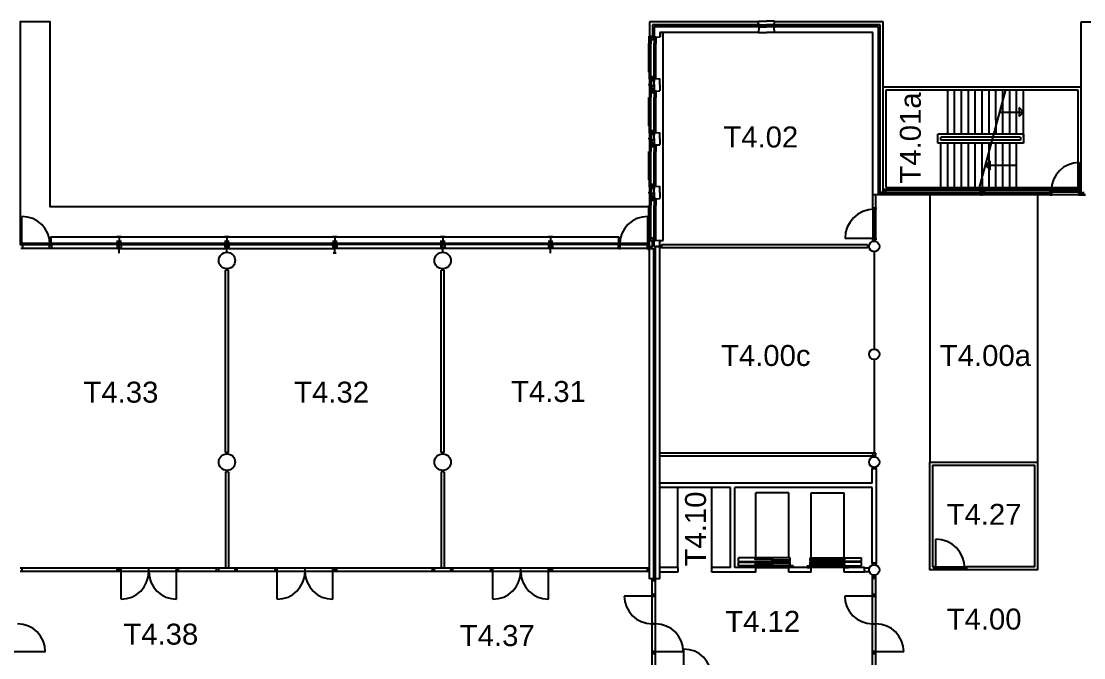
# Model space of a CAD drawing. Header units: millimetres. Extents: x 38964 to 143106, y 166778 to 217878.
# Drawn here: x 69977 to 105429, y 196594 to 217850 of the extents above; entities that cross this region are included whole.
import ezdxf
from ezdxf.enums import TextEntityAlignment as Align

# ---------------------------------------------------------------- set-up
doc = ezdxf.new("R2010")
doc.units = ezdxf.units.MM
doc.linetypes.add('HIDDEN2', pattern=[4.7625, 3.175, -1.5875])
doc.layers.get('0').update_dxf_attribs({"linetype": 'CONTINUOUS'})
for name, color, linetype in [('AL2100_BUITENWANDEN', 3, 'CONTINUOUS'), ('AL2200_BINNENWANDEN', 2, 'CONTINUOUS'), ('AL2400_TRAPPEN', 1, 'CONTINUOUS'), ('AL2800_KONSTRUKTIES', 1, 'CONTINUOUS'), ('AL3100_BUITENWANDOPENINGEN', 1, 'CONTINUOUS'), ('AL3200_BINNENWANDOPENINGEN', 1, 'CONTINUOUS'), ('AL3500_TOEBEHOREN-KOZIJNEN', 1, 'CONTINUOUS'), ('AL4600_RUIMTENUMMERS', 2, 'CONTINUOUS'), ('AL6600_LIFTEN-DISTRIBUTIE', 8, 'CONTINUOUS'), ('AL7200_INR-GEBRUIKSRUIMTEN', 8, 'CONTINUOUS'), ('AL8100_INRVERKEERSRUIMTE', 250, 'HIDDEN2')]:
    doc.layers.add(name, color=color, linetype=linetype)
doc.styles.add('Arial', font='arial.ttf')

# ---------------------------------------------------------------- blocks, each defined once
blk = doc.blocks.new('VIER')
at = {"layer": 'AL2100_BUITENWANDEN'}
for p, q in [((159, 838), (159, 1056)), ((177, 808), (159, 808)), ((182, 778), (159, 798)), ((159, 778), (182, 798)), ((182, 798), (159, 798)), ((182, 778), (159, 778)), ((177, 643), (177, 808)), ((229, 628), (229, 793)), ((236, 775), (236, 755)), ((319, 628), (319, 838)), ((319, 838), (499, 828)), ((499, 828), (509, 818)), ((509, 628), (509, 818)), ((179, 650), (159, 670)), ((179, 670), (159, 650)), ((179, 670), (159, 670)), ((179, 650), (159, 650)), ((177, 643), (159, 643)), ((177, 613), (159, 613)), ((179, 605), (159, 605)), ((159, 585), (179, 605)), ((179, 585), (159, 605)), ((179, 585), (159, 585)), ((182, 478), (159, 478)), ((159, 478), (182, 458)), ((182, 478), (159, 458)), ((182, 458), (159, 458)), ((177, 448), (159, 448)), ((159, 418), (159, 199)), ((177, 448), (177, 613)), ((229, 628), (229, 463)), ((236, 685), (236, 665)), ((236, 480), (236, 500)), ((319, 628), (319, 418)), ((319, 418), (499, 428)), ((499, 428), (509, 438)), ((509, 628), (509, 438))]:
    blk.add_line(p, q, dxfattribs=at)
for points in [[(226, 793), (226, 818), (159, 818), (159, 838)], [(159, 643), (159, 808)], [(259, 768), (182, 768), (182, 818)], [(314, 713), (314, 763), (214, 763)], [(159, 448), (159, 613)], [(226, 463), (226, 438), (159, 438), (159, 418)], [(259, 678), (182, 678), (182, 578)], [(259, 488), (182, 488), (182, 438)], [(314, 623), (314, 673), (214, 673)], [(314, 543), (314, 493), (214, 493)]]:
    blk.add_lwpolyline(points, dxfattribs=at)
blk.add_lwpolyline([(179, 578), (179, 623), (143, 623, -0.414214), (139, 627), (139, 629, -0.414214), (143, 633), (179, 633), (179, 678)], format="xyb", dxfattribs=at)
at = {"layer": 'AL3100_BUITENWANDOPENINGEN'}
for p, q in [((205, 895), (205, 1056)), ((319, 878), (319, 1056)), ((369, 856), (369, 1056)), ((205, 361), (205, 199)), ((319, 378), (319, 199)), ((369, 399), (369, 199))]:
    blk.add_line(p, q, dxfattribs=at)
for points in [[(224, 828), (224, 838), (289, 838), (289, 828), (299, 828), (299, 838), (319, 838), (319, 878), (268, 878), (268, 895), (205, 895), (205, 828)], [(229, 793), (319, 793), (319, 808), (309, 808), (309, 823), (319, 823), (319, 838), (299, 838), (299, 828), (289, 828), (289, 838), (229, 838)], [(269, 793), (269, 790), (316, 790), (316, 743), (319, 743), (319, 793)], [(319, 856), (369, 856), (369, 837), (319, 841)], [(224, 428), (224, 418), (289, 418), (289, 428), (299, 428), (299, 418), (319, 418), (319, 378), (268, 378), (268, 361), (205, 361), (205, 428)], [(229, 463), (319, 463), (319, 448), (309, 448), (309, 433), (319, 433), (319, 418), (299, 418), (299, 428), (289, 428), (289, 418), (229, 418)], [(269, 463), (269, 466), (316, 466), (316, 513), (319, 513), (319, 463)], [(319, 399), (369, 399), (369, 418), (319, 415)]]:
    blk.add_lwpolyline(points, close=True, dxfattribs=at)
at = {"layer": 'AL3500_TOEBEHOREN-KOZIJNEN'}
for points in [[(309, 823), (319, 823), (319, 808), (309, 808)], [(329, 840), (329, 846), (319, 846), (319, 841)], [(309, 433), (319, 433), (319, 448), (309, 448)], [(329, 415), (329, 410), (319, 410), (319, 415)]]:
    blk.add_lwpolyline(points, close=True, dxfattribs=at)
blk = doc.blocks.new('AH28HA16')
for points in [[(-80, 76), (80, 76)], [(0, -76), (0, 76)], [(-80, -76), (80, -76)]]:
    blk.add_lwpolyline(points)
blk = doc.blocks.new('door')
at = {"flags": 128}
for points in [[(234274, 53069), (234274, 54044)], [(235249, 53069), (234274, 53069)]]:
    blk.add_lwpolyline(points, dxfattribs=at)
for points in [[(234224, 53019), (234224, 53119), (234274, 53119), (234274, 53019)], [(235249, 53019), (235249, 53119), (235299, 53119), (235299, 53019)]]:
    blk.add_lwpolyline(points, close=True)
blk.add_arc((234274, 53069), 975, 0, 90)

msp = doc.modelspace()

# ---------------------------------------------------------------- linework, layer by layer
at = {"layer": 'AL2100_BUITENWANDEN'}
for p, q in [((94565, 217828), (90939, 217828)), ((90939, 217828), (90939, 217352)), ((94579, 217728), (91039, 217728)), ((91039, 217728), (91039, 217338)), ((94567, 217850), (94839, 217850)), ((94580, 217723), (94567, 217850)), ((94583, 217723), (94570, 217850)), ((94579, 217728), (94570, 217823)), ((95111, 217850), (94839, 217850)), ((95096, 217723), (95108, 217850)), ((95099, 217723), (95111, 217850)), ((95099, 217728), (95109, 217823)), ((98639, 217728), (95099, 217728)), ((98739, 217828), (95114, 217828)), ((98639, 212128), (98639, 217728)), ((98739, 212133), (98739, 217828)), ((105339, 212133), (105339, 217828)), ((105339, 217828), (108965, 217828)), ((91044, 217337), (90917, 217350)), ((90917, 217350), (90917, 217102)), ((91044, 217334), (90917, 217347)), ((91039, 217338), (90944, 217347)), ((94586, 217668), (91099, 217668)), ((91099, 217668), (91099, 217321)), ((91099, 217321), (91289, 217331)), ((91099, 217318), (91292, 217328)), ((94576, 217478), (91289, 217478)), ((91289, 217478), (91289, 217331)), ((91292, 217475), (91292, 217328)), ((94586, 217668), (94576, 217478)), ((94589, 217668), (94579, 217475)), ((94579, 217475), (94839, 217475)), ((95099, 217475), (94839, 217475)), ((95089, 217668), (95099, 217475)), ((98579, 217668), (95092, 217668)), ((95092, 217668), (95102, 217478)), ((98389, 217478), (95102, 217478)), ((98386, 217475), (98386, 212055)), ((98389, 212058), (98389, 217478)), ((98389, 217328), (98389, 217478)), ((98389, 217328), (98389, 217478)), ((98579, 212068), (98579, 217668)), ((98571, 212055), (98386, 212055)), ((98569, 212058), (98389, 212058)), ((98579, 212068), (98569, 212058)), ((98584, 212068), (98571, 212055)), ((98734, 212128), (98639, 212128)), ((105344, 212128), (105439, 212128)), ((91044, 210521), (90917, 210509)), ((91044, 210518), (90917, 210505)), ((90939, 210318), (90939, 210503)), ((91039, 210318), (90939, 210318)), ((90939, 199228), (90939, 210258)), ((90939, 210258), (91089, 210258)), ((91039, 210518), (90944, 210508)), ((91039, 210318), (91039, 210518)), ((91089, 199228), (91089, 210258)), ((91099, 210538), (91289, 210528)), ((91099, 210535), (91289, 210525)), ((91099, 210333), (91099, 210535)), ((91099, 210333), (91289, 210333)), ((91139, 199228), (91139, 210323)), ((91289, 210323), (91139, 210323)), ((91289, 210333), (91289, 210525)), ((91289, 199228), (91289, 210323)), ((91089, 199228), (90939, 199228)), ((91289, 199228), (91139, 199228))]:
    msp.add_line(p, q, dxfattribs=at)
for centre, radius in [((98439, 210328), 175), ((76839, 209858), 275), ((84039, 209858), 275), ((98439, 206728), 175), ((76839, 203128), 275), ((84039, 203128), 275), ((98439, 203128), 175), ((98439, 199528), 175)]:
    msp.add_circle(centre, radius, dxfattribs=at)
for centre, start, end in [((94565, 217823), 5.7106, 90), ((95114, 217823), 90, 174.2894), ((90944, 217352), 180, 264.2894), ((98734, 212133), 270, 0), ((105344, 212133), 180, 270), ((90944, 210503), 95.7106, 180)]:
    msp.add_arc(centre, 5, start, end, dxfattribs=at)
at = {"layer": 'AL2200_BINNENWANDEN'}
for p, q in [((98390, 211624), (98390, 212055)), ((98490, 211624), (98490, 212055)), ((91289, 210346), (91340, 210346)), ((91289, 210310), (91340, 210310)), ((91340, 210378), (91340, 210278)), ((91340, 210378), (91340, 210278)), ((98214, 210378), (91340, 210378)), ((98214, 210278), (91340, 210278)), ((98214, 210378), (98214, 210278)), ((98214, 210378), (98214, 210278)), ((98265, 210346), (98214, 210346)), ((98265, 210310), (98214, 210310)), ((98490, 210549), (98390, 210549)), ((98422, 210549), (98422, 210502)), ((98458, 210549), (98458, 210502)), ((80489, 210108), (80389, 210108)), ((76889, 209532), (76789, 209532)), ((76821, 209583), (76821, 209532)), ((76857, 209583), (76857, 209532)), ((84089, 209532), (83989, 209532)), ((84021, 209583), (84021, 209532)), ((84057, 209583), (84057, 209532)), ((76889, 203454), (76789, 203454)), ((76821, 203403), (76821, 203454)), ((76857, 203403), (76857, 203454)), ((84089, 203454), (83989, 203454)), ((84021, 203403), (84021, 203454)), ((84057, 203403), (84057, 203454)), ((98489, 203428), (91289, 203428)), ((98389, 203328), (91289, 203328)), ((98389, 203328), (98389, 203428)), ((98489, 203353), (98389, 203353)), ((98489, 203353), (98389, 203353)), ((98489, 203353), (98389, 203353)), ((98421, 203302), (98421, 203353)), ((98421, 203302), (98421, 203353)), ((98457, 203302), (98457, 203353)), ((98457, 203302), (98457, 203353)), ((98489, 203353), (98489, 203428)), ((76889, 202802), (76789, 202802)), ((76789, 202802), (76789, 199585)), ((76821, 202853), (76821, 202802)), ((76857, 202853), (76857, 202802)), ((76889, 202802), (76889, 199585)), ((84089, 202802), (83989, 202802)), ((83989, 202802), (83989, 199585)), ((84021, 202853), (84021, 202802)), ((84057, 202853), (84057, 202802)), ((84089, 202802), (84089, 199585)), ((98514, 202903), (98364, 202903)), ((98514, 202903), (98364, 202903)), ((98364, 202428), (98364, 202903)), ((98379, 202903), (98379, 202963)), ((98499, 202903), (98499, 202963)), ((98514, 199753), (98514, 202903)), ((98364, 202428), (91289, 202428)), ((93639, 202278), (91289, 202278)), ((93639, 199603), (93639, 202278)), ((98364, 202278), (93789, 202278)), ((93789, 199603), (93789, 202278)), ((98364, 199753), (98364, 202278)), ((91889, 199603), (91289, 199603)), ((91889, 199603), (91889, 199453)), ((93014, 199453), (93014, 199603)), ((93639, 199603), (93014, 199603)), ((94489, 199603), (93789, 199603)), ((94489, 199453), (94489, 199603)), ((96339, 199603), (95589, 199603)), ((95589, 199453), (95589, 199603)), ((96339, 199453), (96339, 199603)), ((97439, 199453), (97439, 199603)), ((98114, 199603), (97439, 199603)), ((98114, 199453), (98114, 199603)), ((98514, 199753), (98364, 199753)), ((100439, 199628), (100439, 199528)), ((101514, 199628), (101514, 199528)), ((76889, 199585), (76789, 199585)), ((84089, 199585), (83989, 199585)), ((91889, 199453), (91289, 199453)), ((94489, 199453), (93014, 199453)), ((96339, 199453), (95589, 199453)), ((98114, 199453), (97439, 199453))]:
    msp.add_line(p, q, dxfattribs=at)
at = {"layer": 'AL2200_BINNENWANDEN', "flags": 128}
for points in [[(76789, 203454), (76789, 209532)], [(76889, 203454), (76889, 209532)], [(83989, 203454), (83989, 209532)], [(84089, 203454), (84089, 209532)]]:
    msp.add_lwpolyline(points, dxfattribs=at)
at = {"layer": 'AL2200_BINNENWANDEN'}
for points in [[(100439, 199528), (100289, 199528), (100289, 203128), (103889, 203128), (103889, 199528), (101514, 199528)], [(100439, 199628), (100389, 199628), (100389, 203028), (103789, 203028), (103789, 199628), (101514, 199628)]]:
    msp.add_lwpolyline(points, dxfattribs=at)
at = {"layer": 'AL2400_TRAPPEN'}
for p, q in [((98739, 212197), (98739, 215658)), ((98739, 215658), (105336, 215658)), ((98839, 212297), (98839, 215558)), ((98839, 215558), (105236, 215558)), ((100889, 214078), (100889, 215558)), ((101119, 214078), (101119, 215558)), ((101349, 214078), (101349, 215558)), ((101579, 214078), (101579, 215558)), ((101809, 214078), (101809, 215558)), ((101956, 212297), (102833, 215558)), ((102039, 214078), (102039, 215558)), ((102269, 214078), (102269, 215558)), ((102499, 214551), (102499, 215558)), ((102729, 215185), (102729, 215558)), ((102959, 214078), (102959, 215558)), ((103189, 214078), (103189, 215558)), ((103419, 213978), (103419, 215558)), ((105239, 212297), (105239, 215558)), ((105339, 212197), (105339, 215658)), ((102729, 214078), (102729, 215185)), ((103419, 214818), (103269, 214968)), ((103269, 214968), (103269, 214668)), ((102499, 214551), (102499, 214078)), ((102634, 214818), (103419, 214818)), ((103419, 214818), (103269, 214668)), ((102376, 214078), (100559, 214078)), ((100559, 213778), (100559, 214078)), ((102376, 213978), (100659, 213978)), ((100659, 213878), (100659, 213978)), ((102335, 213878), (100659, 213878)), ((103319, 213878), (102349, 213878)), ((103419, 214078), (102389, 214078)), ((103319, 213978), (102389, 213978)), ((103319, 213978), (103319, 213878)), ((103419, 214078), (103419, 213778)), ((102335, 213778), (100559, 213778)), ((100659, 212297), (100659, 213778)), ((100889, 212297), (100889, 213778)), ((101119, 212297), (101119, 213778)), ((101349, 212297), (101349, 213778)), ((101579, 212297), (101579, 213778)), ((101809, 212297), (101809, 213778)), ((102039, 212610), (102039, 213778)), ((102269, 213631), (102269, 213778)), ((102269, 212297), (102269, 213631)), ((103419, 213778), (102349, 213778)), ((102499, 212297), (102499, 213778)), ((102729, 212297), (102729, 213778)), ((102959, 212297), (102959, 213778)), ((103189, 212297), (103189, 213778)), ((102155, 213037), (102305, 213187)), ((102305, 212887), (102305, 213187)), ((102155, 213037), (102305, 212887)), ((103189, 213037), (102155, 213037)), ((102039, 212610), (102039, 212297)), ((98739, 212197), (105339, 212197)), ((98839, 212297), (105239, 212297))]:
    msp.add_line(p, q, dxfattribs=at)
at = {"layer": 'AL2800_KONSTRUKTIES'}
for p, q in [((73239, 210108), (73239, 210258)), ((76839, 210133), (76839, 210258)), ((80439, 210108), (80439, 210258)), ((84039, 210133), (84039, 210258)), ((87639, 210108), (87639, 210258))]:
    msp.add_line(p, q, dxfattribs=at)
msp.add_lwpolyline([(89905, 210397), (90939, 210397), (90939, 210528), (90914, 210528), (90914, 211649), (70939, 211649), (70939, 217828), (69939, 217828), (69939, 210397), (70973, 210397), (70973, 210649), (89905, 210649)], close=True, dxfattribs=at)
at = {"layer": 'AL3100_BUITENWANDOPENINGEN'}
for p, q in [((94629, 217728), (94839, 217728)), ((95049, 217728), (94839, 217728)), ((91392, 210528), (91392, 217478)), ((94592, 217658), (94839, 217658)), ((95086, 217658), (94839, 217658)), ((90917, 216153), (90917, 217102)), ((90985, 217238), (90985, 217102)), ((90985, 216153), (90985, 217102)), ((91099, 217308), (91099, 217303)), ((91103, 217308), (91099, 217308)), ((91099, 217303), (91149, 217303)), ((91099, 217255), (91099, 217102)), ((91099, 216153), (91099, 217102)), ((91149, 217320), (91103, 217318)), ((91103, 217318), (91103, 217308)), ((91149, 217303), (91149, 217320)), ((91149, 217303), (91149, 217102)), ((91149, 216153), (91149, 217102)), ((90917, 214353), (90917, 215302)), ((90985, 214353), (90985, 215302)), ((91099, 214353), (91099, 215302)), ((91149, 214353), (91149, 215302)), ((90917, 212553), (90917, 213502)), ((90985, 212553), (90985, 213502)), ((91099, 212553), (91099, 213502)), ((91149, 212553), (91149, 213502)), ((105279, 212197), (105279, 213131)), ((98594, 212068), (98594, 212058)), ((98754, 212068), (98594, 212068)), ((98754, 212058), (98594, 212058)), ((98749, 212238), (105329, 212238)), ((98749, 212197), (98749, 212238)), ((98754, 212058), (98754, 212068)), ((101989, 212058), (98799, 212058)), ((101972, 212197), (98816, 212197)), ((101972, 212109), (98816, 212109)), ((101972, 212197), (101972, 212109)), ((102039, 212197), (101972, 212197)), ((101972, 212109), (101989, 212109)), ((101989, 212109), (101989, 212058)), ((101989, 212058), (102039, 212058)), ((102039, 212157), (102029, 212157)), ((102029, 212098), (102029, 212157)), ((102029, 212098), (102039, 212098)), ((102039, 212157), (102039, 212197)), ((102039, 212197), (102106, 212197)), ((102039, 212157), (102049, 212157)), ((102039, 212058), (102039, 212098)), ((102049, 212098), (102039, 212098)), ((102089, 212058), (102039, 212058)), ((102049, 212098), (102049, 212157)), ((102089, 212109), (102089, 212058)), ((102106, 212109), (102089, 212109)), ((105279, 212058), (102089, 212058)), ((105279, 212197), (102106, 212197)), ((102106, 212197), (102106, 212109)), ((104295, 212109), (102106, 212109)), ((104295, 212197), (104295, 212109)), ((104345, 212197), (104295, 212197)), ((104295, 212109), (104312, 212109)), ((104312, 212109), (104312, 212058)), ((104312, 212058), (104362, 212058)), ((104345, 212146), (104345, 212197)), ((104362, 212146), (104345, 212146)), ((104362, 212058), (104362, 212146)), ((105262, 212146), (104362, 212146)), ((105262, 212146), (105262, 212058)), ((105279, 212146), (105262, 212146)), ((105262, 212058), (105314, 212058)), ((105329, 212197), (105279, 212197)), ((105279, 212197), (105279, 212146)), ((105314, 212127), (105329, 212127)), ((105314, 212058), (105314, 212127)), ((105324, 212068), (105485, 212068)), ((105324, 212058), (105324, 212068)), ((105324, 212058), (105485, 212058)), ((105329, 212197), (105329, 212238)), ((105329, 212127), (105329, 212197)), ((90917, 210505), (90917, 211702)), ((90985, 210618), (90985, 211702)), ((91099, 210601), (91099, 211702)), ((91149, 210553), (91149, 211702)), ((69999, 210397), (69999, 211331)), ((90879, 210397), (90879, 211331)), ((69949, 210438), (90929, 210438)), ((69949, 210397), (69999, 210397)), ((70016, 210258), (69964, 210258)), ((73172, 210397), (69999, 210397)), ((69999, 210397), (69999, 210346)), ((69999, 210346), (70016, 210346)), ((73189, 210258), (69999, 210258)), ((70016, 210346), (70016, 210258)), ((70916, 210346), (70933, 210346)), ((70916, 210258), (70916, 210346)), ((70966, 210258), (70916, 210258)), ((70933, 210346), (70933, 210397)), ((70933, 210397), (70983, 210397)), ((70966, 210309), (70966, 210258)), ((70983, 210309), (70966, 210309)), ((70983, 210397), (70983, 210309)), ((73172, 210397), (73172, 210309)), ((73239, 210397), (73172, 210397)), ((73172, 210309), (73189, 210309)), ((73189, 210309), (73189, 210258)), ((73189, 210258), (73239, 210258)), ((73229, 210298), (73229, 210357)), ((73239, 210357), (73229, 210357)), ((73229, 210298), (73239, 210298)), ((73239, 210357), (73239, 210397)), ((73239, 210397), (73306, 210397)), ((73239, 210357), (73249, 210357)), ((73239, 210258), (73239, 210298)), ((73249, 210298), (73239, 210298)), ((73289, 210258), (73239, 210258)), ((73249, 210298), (73249, 210357)), ((73289, 210309), (73289, 210258)), ((73306, 210309), (73289, 210309)), ((73289, 210258), (76789, 210258)), ((73306, 210397), (76772, 210397)), ((73306, 210397), (73306, 210309)), ((76839, 210397), (76772, 210397)), ((76772, 210397), (76772, 210309)), ((76772, 210309), (76789, 210309)), ((76789, 210309), (76789, 210258)), ((76789, 210258), (76839, 210258)), ((76839, 210357), (76829, 210357)), ((76829, 210298), (76829, 210357)), ((76829, 210298), (76839, 210298)), ((76839, 210397), (76906, 210397)), ((76839, 210357), (76839, 210397)), ((76839, 210357), (76849, 210357)), ((76839, 210258), (76839, 210298)), ((76849, 210298), (76839, 210298)), ((76889, 210258), (76839, 210258)), ((76849, 210298), (76849, 210357)), ((76889, 210309), (76889, 210258)), ((76906, 210309), (76889, 210309)), ((76889, 210258), (80389, 210258)), ((76906, 210397), (80372, 210397)), ((76906, 210397), (76906, 210309)), ((80372, 210397), (80372, 210309)), ((80439, 210397), (80372, 210397)), ((80372, 210309), (80389, 210309)), ((80389, 210309), (80389, 210258)), ((80389, 210258), (80439, 210258)), ((80429, 210298), (80429, 210357)), ((80439, 210357), (80429, 210357)), ((80429, 210298), (80439, 210298)), ((80439, 210357), (80439, 210397)), ((80439, 210397), (80506, 210397)), ((80439, 210357), (80449, 210357)), ((80439, 210258), (80439, 210298)), ((80449, 210298), (80439, 210298)), ((80489, 210258), (80439, 210258)), ((80449, 210298), (80449, 210357)), ((80489, 210309), (80489, 210258)), ((80506, 210309), (80489, 210309)), ((83989, 210258), (80489, 210258)), ((83972, 210397), (80506, 210397)), ((80506, 210397), (80506, 210309)), ((84039, 210397), (83972, 210397)), ((83972, 210397), (83972, 210309)), ((83972, 210309), (83989, 210309)), ((83989, 210309), (83989, 210258)), ((83989, 210258), (84039, 210258)), ((84039, 210357), (84029, 210357)), ((84029, 210298), (84029, 210357)), ((84029, 210298), (84039, 210298)), ((84039, 210357), (84039, 210397)), ((84039, 210397), (84106, 210397)), ((84039, 210357), (84049, 210357)), ((84039, 210258), (84039, 210298)), ((84049, 210298), (84039, 210298)), ((84089, 210258), (84039, 210258)), ((84049, 210298), (84049, 210357)), ((84089, 210309), (84089, 210258)), ((84106, 210309), (84089, 210309)), ((87589, 210258), (84089, 210258)), ((87572, 210397), (84106, 210397)), ((84106, 210397), (84106, 210309)), ((87572, 210397), (87572, 210309)), ((87639, 210397), (87572, 210397)), ((87572, 210309), (87589, 210309)), ((87589, 210309), (87589, 210258)), ((87589, 210258), (87639, 210258)), ((87629, 210298), (87629, 210357)), ((87639, 210357), (87629, 210357)), ((87629, 210298), (87639, 210298)), ((87639, 210357), (87639, 210397)), ((87639, 210397), (87706, 210397)), ((87639, 210357), (87649, 210357)), ((87639, 210258), (87639, 210298)), ((87649, 210298), (87639, 210298)), ((87689, 210258), (87639, 210258)), ((87649, 210298), (87649, 210357)), ((87689, 210309), (87689, 210258)), ((87706, 210309), (87689, 210309)), ((90879, 210258), (87689, 210258)), ((90879, 210397), (87706, 210397)), ((87706, 210397), (87706, 210309)), ((89945, 210397), (89895, 210397)), ((89895, 210397), (89895, 210309)), ((89895, 210309), (89912, 210309)), ((89912, 210309), (89912, 210258)), ((89912, 210258), (89962, 210258)), ((89945, 210346), (89945, 210397)), ((89962, 210346), (89945, 210346)), ((89962, 210258), (89962, 210346)), ((90862, 210346), (90862, 210258)), ((90879, 210346), (90862, 210346)), ((90862, 210258), (90914, 210258)), ((90929, 210397), (90879, 210397)), ((90879, 210397), (90879, 210346)), ((90904, 210258), (90904, 210208)), ((90927, 210258), (90904, 210258)), ((90914, 210258), (90914, 210317)), ((90914, 210317), (90929, 210317)), ((90927, 210254), (90927, 210258)), ((90939, 210254), (90927, 210254)), ((90929, 210397), (90929, 210438)), ((90929, 210317), (90929, 210397)), ((90939, 210208), (90939, 210254)), ((91099, 210553), (91149, 210553)), ((91099, 210548), (91099, 210553)), ((91103, 210548), (91099, 210548)), ((91103, 210537), (91103, 210548)), ((91149, 210535), (91103, 210537)), ((91149, 210553), (91149, 210535)), ((91289, 210528), (91392, 210528)), ((90904, 210208), (90939, 210208))]:
    msp.add_line(p, q, dxfattribs=at)
for points in [[(94589, 217668), (94544, 217668), (94544, 217723), (94589, 217723)], [(94629, 217728), (94589, 217728), (94589, 217658), (94592, 217658), (94592, 217725), (94629, 217725)], [(95049, 217728), (95089, 217728), (95089, 217658), (95086, 217658), (95086, 217725), (95049, 217725)], [(95089, 217668), (95134, 217668), (95134, 217723), (95089, 217723)], [(90985, 217328), (90985, 217238), (91048, 217238), (91048, 217255), (91099, 217255), (91099, 217313), (91040, 217313), (91040, 217328)], [(91099, 217318), (91099, 217363), (91044, 217363), (91044, 217318)], [(98579, 212068), (98579, 212123), (98629, 212123), (98629, 212068)], [(98706, 212074), (98709, 212074), (98709, 212124), (98659, 212124), (98659, 212121), (98706, 212121)], [(98709, 212068), (98709, 212123), (98759, 212123), (98759, 212068)], [(98749, 212197), (98816, 212197), (98816, 212109), (98799, 212109), (98799, 212058), (98764, 212058), (98764, 212127), (98749, 212127)], [(105369, 212068), (105369, 212123), (105319, 212123), (105319, 212068)], [(105372, 212074), (105369, 212074), (105369, 212124), (105419, 212124), (105419, 212121), (105372, 212121)], [(90985, 210528), (90985, 210618), (91048, 210618), (91048, 210601), (91099, 210601), (91099, 210543), (91040, 210543), (91040, 210528)], [(90919, 210258), (90964, 210258), (90964, 210313), (90919, 210313)], [(91099, 210538), (91099, 210493), (91044, 210493), (91044, 210538)]]:
    msp.add_lwpolyline(points, close=True, dxfattribs=at)
for centre, start, end in [((105279, 212197), 90, 180), ((69999, 210397), 0, 90), ((90879, 210397), 90, 180)]:
    msp.add_arc(centre, 934, start, end, dxfattribs=at)
at = {"layer": 'AL3200_BINNENWANDOPENINGEN'}
for p, q in [((98390, 211574), (98390, 210599)), ((98490, 210599), (98490, 211574)), ((98379, 199692), (98379, 199753)), ((98499, 199692), (98499, 199753)), ((100489, 199628), (101464, 199628)), ((90939, 199585), (69939, 199585)), ((90939, 199471), (69939, 199471)), ((70006, 199471), (70006, 199585)), ((73172, 199471), (73172, 199585)), ((73239, 199478), (73239, 199578)), ((73306, 198550), (73306, 199585)), ((74234, 199478), (74234, 199578)), ((75161, 198550), (75161, 199585)), ((75228, 199478), (75228, 199578)), ((76497, 199478), (76497, 199578)), ((76564, 199471), (76564, 199585)), ((77114, 199471), (77114, 199585)), ((77181, 199471), (77181, 199585)), ((78450, 199478), (78450, 199578)), ((78517, 198550), (78517, 199585)), ((79445, 199478), (79445, 199578)), ((80372, 198550), (80372, 199585)), ((80439, 199478), (80439, 199578)), ((80506, 199471), (80506, 199585)), ((83697, 199478), (83697, 199578)), ((83764, 199471), (83764, 199585)), ((84314, 199471), (84314, 199585)), ((84381, 199471), (84381, 199585)), ((85650, 199478), (85650, 199578)), ((85717, 198550), (85717, 199585)), ((86645, 199478), (86645, 199578)), ((87572, 198550), (87572, 199585)), ((87639, 199478), (87639, 199578)), ((87706, 199471), (87706, 199585)), ((90872, 199471), (90872, 199585)), ((98275, 199588), (98114, 199588)), ((98275, 199468), (98114, 199468)), ((98496, 199303), (98382, 199303)), ((98382, 196153), (98382, 199303)), ((98397, 199303), (98397, 199358)), ((98481, 199303), (98481, 199358)), ((98496, 196153), (98496, 199303)), ((101464, 199528), (100489, 199528)), ((91139, 199228), (91025, 199228)), ((91025, 196228), (91025, 199228)), ((91139, 199161), (91025, 199161)), ((91139, 196228), (91139, 199228)), ((98496, 199236), (98382, 199236)), ((91139, 198655), (90098, 198655)), ((91025, 198722), (91139, 198722)), ((91025, 198655), (91139, 198655)), ((91025, 198655), (91139, 198655)), ((98496, 198655), (97455, 198655)), ((98382, 198722), (98496, 198722)), ((98382, 198655), (98496, 198655)), ((98382, 198655), (98496, 198655)), ((91139, 197728), (91025, 197728)), ((91025, 197728), (91139, 197728)), ((98382, 197728), (98496, 197728)), ((69739, 196800), (70781, 196800)), ((91139, 196800), (91025, 196800)), ((91025, 196800), (92067, 196800)), ((98496, 196800), (98382, 196800)), ((98382, 196800), (99424, 196800)), ((91025, 196733), (91139, 196733)), ((98382, 196733), (98496, 196733))]:
    msp.add_line(p, q, dxfattribs=at)
at = {"layer": 'AL3200_BINNENWANDOPENINGEN', "ltscale": 50}
msp.add_line((92086, 195953), (92086, 196883), dxfattribs=at)
at = {"layer": 'AL3200_BINNENWANDOPENINGEN'}
for centre, radius, start, end in [((73306, 199478), 928, 270, 0), ((75161, 199478), 928, 180, 270), ((78517, 199478), 928, 270, 0), ((80372, 199478), 928, 180, 270), ((85717, 199478), 928, 270, 0), ((87572, 199478), 928, 180, 270), ((91025, 198655), 927, 180, 270), ((98382, 198655), 927, 180, 270), ((69853, 196800), 927, 0, 90), ((91139, 196800), 927, 0, 90), ((98496, 196800), 927, 0, 90)]:
    msp.add_arc(centre, radius, start, end, dxfattribs=at)
at = {"layer": 'AL3200_BINNENWANDOPENINGEN', "ltscale": 50}
msp.add_arc((92086, 195953), 930, 0, 90, dxfattribs=at)
at = {"layer": 'AL6600_LIFTEN-DISTRIBUTIE'}
for p, q in [((95589, 202103), (94489, 202103)), ((94489, 199933), (94489, 202103)), ((95589, 199933), (95589, 202103)), ((96339, 202103), (97439, 202103)), ((96339, 199933), (96339, 202103)), ((97439, 199933), (97439, 202103)), ((94489, 199933), (94489, 200003)), ((97439, 199933), (97439, 200003)), ((95629, 199933), (93909, 199933)), ((93909, 199813), (93909, 199933)), ((93909, 199813), (95629, 199813)), ((93909, 199783), (95629, 199783)), ((93909, 199663), (93909, 199783)), ((94349, 199663), (93909, 199663)), ((94489, 199663), (94349, 199663)), ((94349, 199663), (94349, 199603)), ((94489, 199603), (94349, 199603)), ((94489, 199663), (95589, 199663)), ((94489, 199663), (94489, 199603)), ((94489, 199603), (95589, 199603)), ((95729, 199663), (95589, 199663)), ((95589, 199663), (95589, 199603)), ((95729, 199603), (95589, 199603)), ((95629, 199813), (95629, 199933)), ((95629, 199663), (95629, 199783)), ((95729, 199663), (95729, 199603)), ((96199, 199663), (96339, 199663)), ((96199, 199663), (96199, 199603)), ((96199, 199603), (96339, 199603)), ((96299, 199933), (98019, 199933)), ((96299, 199813), (96299, 199933)), ((98019, 199813), (96299, 199813)), ((98019, 199783), (96299, 199783)), ((96299, 199663), (96299, 199783)), ((97439, 199663), (96339, 199663)), ((96339, 199663), (96339, 199603)), ((97439, 199603), (96339, 199603)), ((97439, 199663), (97439, 199603)), ((97439, 199663), (97579, 199663)), ((97439, 199603), (97579, 199603)), ((97579, 199663), (97579, 199603)), ((97579, 199663), (98019, 199663)), ((98019, 199813), (98019, 199933)), ((98019, 199663), (98019, 199783))]:
    msp.add_line(p, q, dxfattribs=at)
for points in [[(95049, 199879), (94469, 199879), (94469, 199921), (95049, 199921)], [(95049, 199675), (94469, 199675), (94469, 199717), (95049, 199717)], [(95609, 199825), (95029, 199825), (95029, 199867), (95609, 199867)], [(95609, 199729), (95029, 199729), (95029, 199771), (95609, 199771)], [(96319, 199825), (96899, 199825), (96899, 199867), (96319, 199867)], [(96319, 199729), (96899, 199729), (96899, 199771), (96319, 199771)], [(96879, 199879), (97459, 199879), (97459, 199921), (96879, 199921)], [(96879, 199675), (97459, 199675), (97459, 199717), (96879, 199717)]]:
    msp.add_lwpolyline(points, close=True, dxfattribs=at)
at = {"layer": 'AL7200_INR-GEBRUIKSRUIMTEN'}
for p, q in [((91889, 199603), (91889, 202278)), ((93014, 199603), (93014, 202278))]:
    msp.add_line(p, q, dxfattribs=at)
at = {"layer": 'AL8100_INRVERKEERSRUIMTE'}
for p, q in [((100289, 212058), (100289, 203128)), ((103889, 212058), (103889, 203128)), ((98439, 210153), (98439, 206903)), ((98439, 206553), (98439, 203428))]:
    msp.add_line(p, q, dxfattribs=at)

# ---------------------------------------------------------------- block references
at = {"layer": 'AL2100_BUITENWANDEN', "xscale": -1, "rotation": 180}
for p in [(90780, 216355), (90780, 214555), (90780, 212755)]:
    msp.add_blockref('VIER', p, dxfattribs=at)
at = {"layer": 'AL2800_KONSTRUKTIES', "rotation": 180}
for p in [(73239, 210573), (76839, 210573), (80439, 210573), (84039, 210573), (87639, 210573)]:
    msp.add_blockref('AH28HA16', p, dxfattribs=at)
at = {"layer": 'AL3200_BINNENWANDOPENINGEN', "rotation": 90.00000000000001}
msp.add_blockref('door', (151508, -23675), dxfattribs=at)
at = {"layer": 'AL3200_BINNENWANDOPENINGEN'}
msp.add_blockref('door', (-133785, 146509), dxfattribs=at)

# ---------------------------------------------------------------- texts
at = {"layer": 'AL4600_RUIMTENUMMERS', "style": 'Arial'}
for s, p in [('T4.01a', (100203, 212428)), ('T4.10', (93035, 199644))]:
    msp.add_text(s, height=700, rotation=90, dxfattribs=at).set_placement(p, align=Align.BOTTOM_LEFT)
for s, p in [('T4.02', (93403, 213425)), ('T4.00c', (93325, 206128)), ('T4.00a', (100626, 206128)), ('T4.33', (72053, 204904)), ('T4.32', (79082, 204904)), ('T4.31', (86318, 204926)), ('T4.27', (100853, 200824)), ('T4.00', (100854, 197326)), ('T4.12', (93467, 197250)), ('T4.38', (73382, 196823)), ('T4.37', (84610, 196776))]:
    msp.add_text(s, height=700, dxfattribs=at).set_placement(p, align=Align.BOTTOM_LEFT)

doc.saveas('drawing.dxf')
